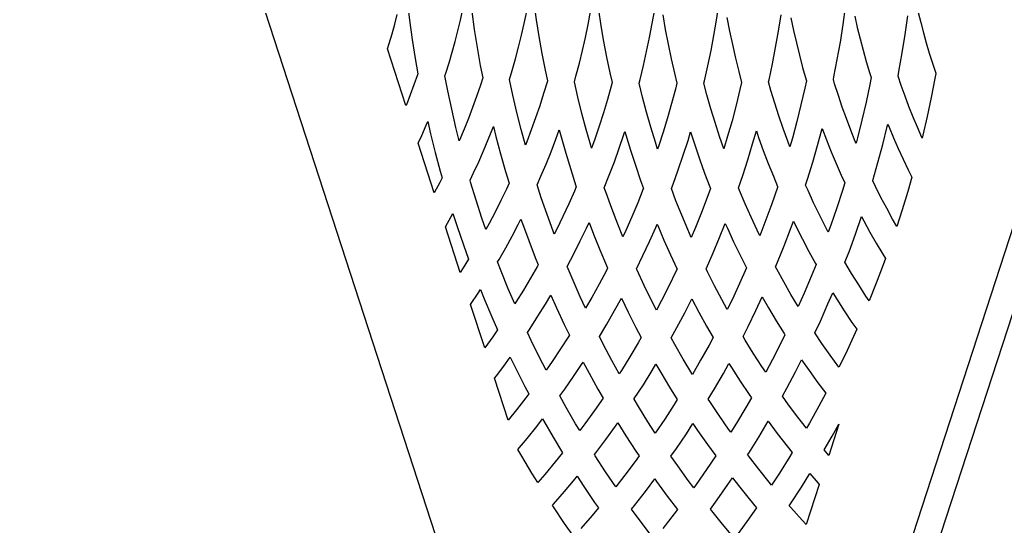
# Model space of a CAD drawing. Header units: metres. Extents: x 20 to 1108, y 20 to 485.
# Drawn here: x 20 to 132.9, y 339 to 397.1 of the extents above; entities that cross this region are included whole.
import ezdxf

# ---------------------------------------------------------------- set-up
doc = ezdxf.new("R2010")
doc.units = ezdxf.units.M

msp = doc.modelspace()

# ---------------------------------------------------------------- linework, layer by layer
for p, q in [((20, 484.652), (95, 253.826)), ((95, 253.826), (170, 484.652)), ((173.154, 484.652), (98.1544, 253.826)), ((64.4033, 399.232), (64.6719, 397.039)), ((78.9316, 399.043), (79.2012, 397.104)), ((99.8594, 397.045), (100.132, 398.793)), ((62.9814, 396.593), (63.2686, 397.7)), ((70.5215, 397.069), (70.7979, 398.308)), ((71.8018, 398.041), (72.0898, 395.978)), ((77.8135, 396.688), (78.0957, 398.053)), ((85.1377, 396.556), (85.4209, 398.048)), ((86.3125, 398.23), (86.5947, 396.419)), ((92.4893, 396.675), (92.7686, 398.295)), ((93.6855, 397.67), (93.9775, 395.987)), ((106.95, 395.794), (107.243, 397.667)), ((114.354, 396.54), (114.634, 398.542)), ((122.972, 397.941), (123.255, 396.768)), ((62.6758, 395.49), (62.9814, 396.593)), ((64.6719, 397.039), (64.9785, 394.851)), ((70.2227, 395.836), (70.5215, 397.069)), ((77.5068, 395.328), (77.8135, 396.688)), ((79.2012, 397.104), (79.5049, 395.169)), ((84.8281, 395.069), (85.1377, 396.556)), ((92.1807, 395.059), (92.4893, 396.675)), ((99.5566, 395.301), (99.8594, 397.045)), ((101.045, 397.361), (101.341, 395.808)), ((108.384, 397.305), (108.679, 395.878)), ((114.041, 394.544), (114.354, 396.54)), ((115.694, 397.497), (115.986, 396.198)), ((121.466, 395.414), (121.764, 397.54)), ((123.255, 396.768), (123.558, 395.601)), ((62.3516, 394.394), (62.6758, 395.49)), ((69.9033, 394.609), (70.2227, 395.836)), ((72.0898, 395.978), (72.4141, 393.919)), ((77.1777, 393.973), (77.5068, 395.328)), ((86.5947, 396.419), (86.9092, 394.613)), ((93.9775, 395.987), (94.2979, 394.311)), ((99.2236, 393.562), (99.5566, 395.301)), ((101.341, 395.808), (101.664, 394.258)), ((106.624, 393.927), (106.95, 395.794)), ((108.679, 395.878), (109, 394.457)), ((115.986, 396.198), (116.3, 394.904)), ((121.131, 393.294), (121.466, 395.414)), ((123.558, 395.601), (123.881, 394.438)), ((62.1514, 393.758), (62.3516, 394.394)), ((64.9785, 394.851), (65.3232, 392.668)), ((69.5615, 393.385), (69.9033, 394.609)), ((79.5049, 395.169), (79.8418, 393.239)), ((84.4932, 393.586), (84.8281, 395.069)), ((86.9092, 394.613), (87.2559, 392.814)), ((91.8438, 393.448), (92.1807, 395.059)), ((94.2979, 394.311), (94.6484, 392.639)), ((101.664, 394.258), (102.014, 392.715)), ((109, 394.457), (109.345, 393.041)), ((113.692, 392.553), (114.041, 394.544)), ((116.3, 394.904), (116.637, 393.616)), ((123.881, 394.438), (124.225, 393.28)), ((64.2646, 387.254), (62.1514, 393.758)), ((69.1992, 392.168), (69.5615, 393.385)), ((72.4141, 393.919), (72.7744, 391.866)), ((76.8242, 392.623), (77.1777, 393.973)), ((79.8418, 393.239), (80.2129, 391.317)), ((84.1318, 392.11), (84.4932, 393.586)), ((91.4795, 391.844), (91.8438, 393.448)), ((98.8594, 391.829), (99.2236, 393.562)), ((106.266, 392.065), (106.624, 393.927)), ((109.345, 393.041), (109.716, 391.631)), ((116.637, 393.616), (116.996, 392.333)), ((120.76, 391.179), (121.131, 393.294)), ((124.225, 393.28), (124.589, 392.13)), ((65.3232, 392.668), (65.6338, 390.907)), ((68.8145, 390.958), (69.1992, 392.168)), ((76.4473, 391.28), (76.8242, 392.623)), ((83.7451, 390.639), (84.1318, 392.11)), ((87.2559, 392.814), (87.6328, 391.02)), ((94.6484, 392.639), (95.0273, 390.973)), ((102.014, 392.715), (102.391, 391.178)), ((105.875, 390.209), (106.266, 392.065)), ((113.309, 390.568), (113.692, 392.553)), ((116.996, 392.333), (117.377, 391.056)), ((124.589, 392.13), (124.974, 390.985)), ((65.6338, 390.907), (65.5908, 390.779)), ((68.7246, 390.689), (68.8145, 390.958)), ((72.7744, 391.866), (73.0527, 390.428)), ((76.1426, 390.264), (76.4473, 391.28)), ((80.2129, 391.317), (80.4727, 390.085)), ((87.6328, 391.02), (87.8906, 389.891)), ((91.0869, 390.246), (91.4795, 391.844)), ((95.0273, 390.973), (95.3086, 389.83)), ((98.4658, 390.103), (98.8594, 391.829)), ((102.391, 391.178), (102.728, 389.902)), ((109.716, 391.631), (110.11, 390.228)), ((117.377, 391.056), (117.565, 390.464)), ((120.656, 390.647), (120.76, 391.179)), ((124.984, 390.954), (124.883, 390.378)), ((124.974, 390.985), (124.984, 390.954)), ((65.5908, 390.779), (65.1826, 389.631)), ((69.0615, 388.946), (68.7246, 390.689)), ((73.0527, 390.428), (72.7861, 389.59)), ((76.5244, 388.454), (76.1426, 390.264)), ((80.4639, 390.052), (80.041, 388.646)), ((80.4727, 390.085), (80.4639, 390.052)), ((83.5605, 389.986), (83.7451, 390.639)), ((83.9658, 388.215), (83.5605, 389.986)), ((87.8906, 389.891), (87.7822, 389.482)), ((90.9805, 389.843), (91.0869, 390.246)), ((91.3789, 388.227), (90.9805, 389.843)), ((95.3086, 389.83), (95.1436, 389.158)), ((98.4004, 389.838), (98.4658, 390.103)), ((98.7568, 388.489), (98.4004, 389.838)), ((102.728, 389.902), (102.541, 389.086)), ((105.82, 389.97), (105.875, 390.209)), ((106.094, 389), (105.82, 389.97)), ((110.146, 390.11), (109.968, 389.265)), ((110.11, 390.228), (110.146, 390.11)), ((113.239, 390.238), (113.309, 390.568)), ((113.383, 389.758), (113.239, 390.238)), ((113.811, 388.418), (113.383, 389.758)), ((117.417, 389.694), (116.982, 387.645)), ((117.565, 390.464), (117.417, 389.694)), ((121.026, 389.548), (120.656, 390.647)), ((124.883, 390.378), (124.46, 388.197)), ((65.1826, 389.631), (64.7549, 388.49)), ((69.5098, 386.835), (69.0615, 388.946)), ((72.7861, 389.59), (72.3564, 388.317)), ((80.041, 388.646), (79.5938, 387.246)), ((87.7822, 389.482), (87.3486, 387.947)), ((95.1436, 389.158), (94.7031, 387.496)), ((102.541, 389.086), (102.099, 387.295)), ((106.535, 387.533), (106.094, 389)), ((109.968, 389.265), (109.527, 387.345)), ((121.456, 388.341), (121.026, 389.548)), ((64.7549, 388.49), (64.3066, 387.356)), ((72.3564, 388.317), (71.9043, 387.051)), ((76.9805, 386.474), (76.5244, 388.454)), ((84.4238, 386.363), (83.9658, 388.215)), ((87.3486, 387.947), (86.8887, 386.421)), ((91.8359, 386.504), (91.3789, 388.227)), ((94.7031, 387.496), (94.2344, 385.842)), ((99.208, 386.895), (98.7568, 388.489)), ((107.002, 386.074), (106.535, 387.533)), ((114.261, 387.086), (113.811, 388.418)), ((116.982, 387.645), (116.513, 385.603)), ((121.907, 387.142), (121.456, 388.341)), ((124.46, 388.197), (123.998, 386.026)), ((64.3066, 387.356), (64.2646, 387.254)), ((69.9941, 384.732), (69.5098, 386.835)), ((71.9043, 387.051), (71.4307, 385.793)), ((77.4697, 384.5), (76.9805, 386.474)), ((79.5938, 387.246), (79.1221, 385.855)), ((84.915, 384.52), (84.4238, 386.363)), ((86.8887, 386.421), (86.4014, 384.902)), ((92.3232, 384.789), (91.8359, 386.504)), ((99.6875, 385.308), (99.208, 386.895)), ((102.099, 387.295), (101.625, 385.512)), ((109.527, 387.345), (109.053, 385.432)), ((114.734, 385.761), (114.261, 387.086)), ((122.38, 385.949), (121.907, 387.142)), ((66.5791, 385.01), (66.7549, 385.431)), ((66.7549, 385.431), (67.083, 384.005)), ((71.4307, 385.793), (70.9346, 384.542)), ((79.1221, 385.855), (78.626, 384.471)), ((94.2344, 385.842), (93.7363, 384.195)), ((100.194, 383.731), (99.6875, 385.308)), ((101.625, 385.512), (101.12, 383.737)), ((107.495, 384.623), (107.002, 386.074)), ((109.053, 385.432), (108.546, 383.527)), ((115.231, 384.444), (114.734, 385.761)), ((116.513, 385.603), (116.008, 383.569)), ((122.873, 384.766), (122.38, 385.949)), ((123.998, 386.026), (123.499, 383.861)), ((66.0693, 383.844), (66.5791, 385.01)), ((67.083, 384.005), (67.6172, 381.861)), ((70.374, 383.204), (69.9941, 384.732)), ((70.9346, 384.542), (70.416, 383.302)), ((73.6953, 383.37), (74.2119, 384.669)), ((74.2119, 384.669), (74.2871, 384.869)), ((74.2871, 384.869), (74.5723, 383.724)), ((77.9492, 382.702), (77.4697, 384.5)), ((78.626, 384.471), (78.1064, 383.096)), ((81.4268, 383.396), (81.8193, 384.488)), ((81.8193, 384.488), (82.0312, 383.693)), ((85.4375, 382.685), (84.915, 384.52)), ((86.4014, 384.902), (85.8877, 383.392)), ((89.2383, 383.926), (89.3506, 384.277)), ((89.3506, 384.277), (89.4541, 383.912)), ((92.8398, 383.083), (92.3232, 384.789)), ((93.7363, 384.195), (93.209, 382.559)), ((96.5889, 383.269), (96.8818, 384.235)), ((96.8818, 384.235), (97.3584, 382.753)), ((103.988, 382.861), (104.416, 384.361)), ((104.416, 384.361), (104.676, 383.598)), ((108.013, 383.181), (107.495, 384.623)), ((111.43, 382.7), (111.948, 384.648)), ((111.948, 384.648), (112.45, 383.32)), ((115.752, 383.137), (115.231, 384.444)), ((118.905, 382.791), (119.424, 384.877)), ((119.424, 384.877), (119.48, 385.123)), ((119.48, 385.123), (119.618, 384.777)), ((119.618, 384.777), (120.132, 383.545)), ((123.387, 383.591), (122.873, 384.766)), ((65.6621, 382.952), (66.0693, 383.844)), ((67.5137, 377.254), (65.6621, 382.952)), ((70.416, 383.302), (70.374, 383.204)), ((73.1562, 382.081), (73.6953, 383.37)), ((74.5723, 383.724), (75.1104, 381.708)), ((78.1064, 383.096), (77.9492, 382.702)), ((80.8877, 381.972), (81.4268, 383.396)), ((82.0312, 383.693), (82.5684, 381.808)), ((85.8877, 383.392), (85.5273, 382.39)), ((88.707, 382.365), (89.2383, 383.926)), ((89.4541, 383.912), (89.9873, 382.156)), ((93.1064, 382.256), (92.8398, 383.083)), ((96.0459, 381.581), (96.5889, 383.269)), ((100.683, 382.297), (100.194, 383.731)), ((101.12, 383.737), (100.683, 382.297)), ((104.676, 383.598), (105.212, 382.106)), ((108.261, 382.527), (108.013, 383.181)), ((108.546, 383.527), (108.261, 382.527)), ((112.45, 383.32), (112.99, 381.963)), ((115.838, 382.932), (115.752, 383.137)), ((116.008, 383.569), (115.838, 382.932)), ((120.132, 383.545), (120.668, 382.322)), ((123.416, 383.526), (123.387, 383.591)), ((123.499, 383.861), (123.416, 383.526)), ((67.6172, 381.861), (68.1885, 379.724)), ((72.5947, 380.801), (73.1562, 382.081)), ((80.3232, 380.558), (80.8877, 381.972)), ((82.5684, 381.808), (83.1396, 379.932)), ((85.5273, 382.39), (85.4375, 382.685)), ((88.1484, 380.816), (88.707, 382.365)), ((89.9873, 382.156), (90.5508, 380.409)), ((93.209, 382.559), (93.1064, 382.256)), ((97.3584, 382.753), (97.9102, 381.135)), ((103.437, 381.043), (103.988, 382.861)), ((105.212, 382.106), (105.774, 380.623)), ((110.874, 380.754), (111.43, 382.7)), ((112.99, 381.963), (113.555, 380.616)), ((118.351, 380.717), (118.905, 382.791)), ((120.668, 382.322), (121.225, 381.109)), ((72.0117, 379.53), (72.5947, 380.801)), ((75.1104, 381.708), (75.6836, 379.702)), ((87.5635, 379.275), (88.1484, 380.816)), ((95.4727, 379.903), (96.0459, 381.581)), ((97.9102, 381.135), (98.4902, 379.526)), ((102.854, 379.237), (103.437, 381.043)), ((105.774, 380.623), (106.363, 379.151)), ((110.284, 378.819), (110.874, 380.754)), ((117.76, 378.65), (118.351, 380.717)), ((121.225, 381.109), (121.803, 379.904)), ((68.1885, 379.724), (68.4033, 378.976)), ((71.6064, 378.688), (72.0117, 379.53)), ((75.6836, 379.702), (76.0938, 378.357)), ((79.7344, 379.152), (80.3232, 380.558)), ((83.1396, 379.932), (83.7422, 378.066)), ((90.5508, 380.409), (91.1445, 378.671)), ((94.8701, 378.236), (95.4727, 379.903)), ((98.4902, 379.526), (99.0986, 377.927)), ((113.555, 380.616), (114.142, 379.279)), ((121.803, 379.904), (122.238, 379.035)), ((68.1279, 378.429), (67.5137, 377.254)), ((68.4033, 378.976), (68.1279, 378.429)), ((71.667, 378.475), (71.6064, 378.688)), ((72.2969, 376.408), (71.667, 378.475)), ((79.2979, 378.16), (79.7344, 379.152)), ((86.9902, 377.842), (87.5635, 379.275)), ((91.1445, 378.671), (91.4766, 377.752)), ((102.37, 377.825), (102.854, 379.237)), ((106.363, 379.151), (106.857, 377.973)), ((110.061, 378.128), (110.284, 378.819)), ((114.142, 379.279), (114.547, 378.4)), ((114.547, 378.4), (114.279, 377.522)), ((117.754, 378.634), (117.76, 378.65)), ((118.061, 377.997), (117.754, 378.634)), ((122.238, 379.035), (121.775, 377.421)), ((75.7861, 377.69), (75.1475, 376.362)), ((76.0938, 378.357), (75.7861, 377.69)), ((79.7715, 376.697), (79.2979, 378.16)), ((83.5713, 377.444), (82.9268, 375.983)), ((83.7822, 377.948), (83.5713, 377.444)), ((83.7422, 378.066), (83.7822, 377.948)), ((87.1973, 377.236), (86.9902, 377.842)), ((87.8477, 375.44), (87.1973, 377.236)), ((91.457, 377.701), (90.8174, 376.103)), ((91.4766, 377.752), (91.457, 377.701)), ((94.6787, 377.733), (94.8701, 378.236)), ((95.2051, 376.353), (94.6787, 377.733)), ((99.165, 377.763), (98.791, 376.731)), ((99.0986, 377.927), (99.165, 377.763)), ((102.497, 377.51), (102.37, 377.825)), ((103.14, 375.98), (102.497, 377.51)), ((106.824, 377.869), (106.186, 376.004)), ((106.857, 377.973), (106.824, 377.869)), ((110.336, 377.504), (110.061, 378.128)), ((110.978, 376.111), (110.336, 377.504)), ((114.279, 377.522), (113.633, 375.526)), ((118.693, 376.737), (118.061, 377.997)), ((121.775, 377.421), (121.127, 375.296)), ((72.9639, 374.354), (72.2969, 376.408)), ((75.1475, 376.362), (74.4854, 375.047)), ((80.4316, 374.773), (79.7715, 376.697)), ((90.8174, 376.103), (90.1484, 374.516)), ((95.8691, 374.696), (95.2051, 376.353)), ((98.791, 376.731), (98.1328, 375.004)), ((111.645, 374.729), (110.978, 376.111)), ((119.349, 375.489), (118.693, 376.737)), ((74.4854, 375.047), (73.8008, 373.744)), ((82.9268, 375.983), (82.2578, 374.532)), ((88.5293, 373.655), (87.8477, 375.44)), ((98.1328, 375.004), (97.4443, 373.289)), ((103.811, 374.461), (103.14, 375.98)), ((106.186, 376.004), (105.514, 374.15)), ((113.633, 375.526), (112.951, 373.541)), ((120.025, 374.252), (119.349, 375.489)), ((121.127, 375.296), (120.511, 373.401)), ((68.7773, 373.363), (69.4551, 374.553)), ((69.4551, 374.553), (69.6377, 374.886)), ((69.6377, 374.886), (70.127, 373.376)), ((73.415, 373.04), (72.9639, 374.354)), ((77.1348, 373.64), (77.4404, 374.247)), ((77.4404, 374.247), (77.6133, 373.746)), ((81.126, 372.86), (80.4316, 374.773)), ((82.2578, 374.532), (81.5625, 373.095)), ((84.9541, 373.218), (85.2451, 373.847)), ((85.2451, 373.847), (85.7471, 372.531)), ((90.1484, 374.516), (89.4521, 372.941)), ((96.5625, 373.052), (95.8691, 374.696)), ((104.507, 372.954), (103.811, 374.461)), ((105.514, 374.15), (104.813, 372.319)), ((108.314, 373.074), (108.656, 374.02)), ((108.656, 374.02), (108.972, 373.366)), ((112.336, 373.358), (111.645, 374.729)), ((115.771, 372.516), (116.463, 374.532)), ((116.463, 374.532), (116.725, 374.035)), ((116.725, 374.035), (117.427, 372.752)), ((120.511, 373.401), (120.025, 374.252)), ((70.4854, 368.109), (68.7773, 373.363)), ((70.127, 373.376), (70.8467, 371.284)), ((73.8008, 373.744), (73.415, 373.04)), ((76.4238, 372.289), (77.1348, 373.64)), ((77.6133, 373.746), (78.3252, 371.784)), ((81.2637, 372.5), (81.126, 372.86)), ((81.5625, 373.095), (81.2637, 372.5)), ((84.2354, 371.733), (84.9541, 373.218)), ((89.1123, 372.204), (88.5293, 373.655)), ((89.4521, 372.941), (89.1123, 372.204)), ((92.1719, 371.672), (92.8896, 373.295)), ((92.8896, 373.295), (93.0479, 373.672)), ((93.0479, 373.672), (93.1074, 373.525)), ((93.1074, 373.525), (93.8223, 371.831)), ((96.9629, 372.148), (96.5625, 373.052)), ((97.4443, 373.289), (96.9629, 372.148)), ((100.206, 372.117), (100.854, 373.731)), ((100.854, 373.731), (101.091, 373.194)), ((101.091, 373.194), (101.811, 371.64)), ((104.813, 372.319), (104.507, 372.954)), ((107.591, 371.184), (108.314, 373.074)), ((108.972, 373.366), (109.688, 371.949)), ((112.66, 372.741), (112.336, 373.358)), ((112.951, 373.541), (112.66, 372.741)), ((117.427, 372.752), (118.152, 371.483)), ((75.6904, 370.952), (76.4238, 372.289)), ((78.3252, 371.784), (79.0713, 369.834)), ((83.4912, 370.26), (84.2354, 371.733)), ((85.7471, 372.531), (86.4805, 370.71)), ((91.4258, 370.062), (92.1719, 371.672)), ((93.8223, 371.831), (94.5654, 370.151)), ((99.4668, 370.367), (100.206, 372.117)), ((101.811, 371.64), (102.557, 370.098)), ((109.688, 371.949), (110.427, 370.544)), ((115.036, 370.494), (115.771, 372.516)), ((70.8467, 371.284), (71.4443, 369.641)), ((74.9336, 369.627), (75.6904, 370.952)), ((86.4805, 370.71), (87.2441, 368.902)), ((106.834, 369.305), (107.591, 371.184)), ((110.427, 370.544), (111.191, 369.152)), ((114.572, 369.284), (115.036, 370.494)), ((118.152, 371.483), (118.899, 370.225)), ((71.4443, 369.641), (70.834, 368.652)), ((74.7637, 369.342), (74.9336, 369.627)), ((75.1777, 368.262), (74.7637, 369.342)), ((79.0713, 369.834), (79.4082, 368.999)), ((82.7256, 368.807), (83.4912, 370.26)), ((90.6875, 368.538), (91.4258, 370.062)), ((94.5654, 370.151), (95.3311, 368.501)), ((98.6973, 368.629), (99.4668, 370.367)), ((102.557, 370.098), (103.295, 368.639)), ((118.899, 370.225), (119.219, 369.708)), ((119.219, 369.708), (118.957, 368.989)), ((70.834, 368.652), (70.4854, 368.109)), ((75.9863, 366.256), (75.1777, 368.262)), ((79.3281, 368.853), (78.5342, 367.464)), ((79.4082, 368.999), (79.3281, 368.853)), ((83.4072, 367.194), (82.7256, 368.807)), ((87.2002, 368.287), (86.3945, 366.764)), ((87.3691, 368.621), (87.2002, 368.287)), ((87.2441, 368.902), (87.3691, 368.621)), ((90.7598, 368.375), (90.6875, 368.538)), ((91.5645, 366.643), (90.7598, 368.375)), ((95.2002, 368.221), (94.3936, 366.557)), ((95.3311, 368.501), (95.2002, 368.221)), ((98.6504, 368.529), (98.6973, 368.629)), ((98.8145, 368.192), (98.6504, 368.529)), ((103.295, 368.639), (102.503, 366.855)), ((106.611, 368.778), (106.834, 369.305)), ((106.754, 368.509), (106.611, 368.778)), ((107.555, 367.053), (106.754, 368.509)), ((111.256, 369.041), (110.7, 367.663)), ((111.191, 369.152), (111.256, 369.041)), ((115.338, 367.998), (114.572, 369.284)), ((118.957, 368.989), (118.16, 366.912)), ((78.5342, 367.464), (77.7148, 366.091)), ((84.2344, 365.332), (83.4072, 367.194)), ((99.6211, 366.598), (98.8145, 368.192)), ((110.7, 367.663), (109.881, 365.731)), ((116.146, 366.692), (115.338, 367.998)), ((72.5244, 365.735), (72.793, 366.152)), ((72.793, 366.152), (73.2246, 365.084)), ((76.7275, 364.506), (75.9863, 366.256)), ((77.7148, 366.091), (76.8721, 364.731)), ((86.3945, 366.764), (85.5635, 365.252)), ((92.3994, 364.922), (91.5645, 366.643)), ((94.3936, 366.557), (93.5566, 364.907)), ((100.456, 365.018), (99.6211, 366.598)), ((102.503, 366.855), (101.672, 365.064)), ((108.381, 365.611), (107.555, 367.053)), ((116.979, 365.399), (116.146, 366.692)), ((118.16, 366.912), (117.334, 364.866)), ((71.6758, 364.464), (72.5244, 365.735)), ((73.2246, 365.084), (74.0898, 363.045)), ((80.2598, 364.5), (80.8682, 365.522)), ((80.8682, 365.522), (81.5146, 364.066)), ((84.8496, 364.009), (84.2344, 365.332)), ((85.5635, 365.252), (84.8496, 364.009)), ((88.1611, 363.752), (88.9434, 365.171)), ((88.9434, 365.171), (89.7266, 363.561)), ((92.9697, 363.797), (92.3994, 364.922)), ((93.5566, 364.907), (92.9697, 363.797)), ((96.2061, 363.498), (97.0186, 365.102)), ((97.0186, 365.102), (97.833, 363.564)), ((101.09, 363.867), (100.456, 365.018)), ((101.672, 365.064), (101.09, 363.867)), ((104.368, 363.748), (105.095, 365.312)), ((105.095, 365.312), (105.809, 364.066)), ((109.21, 364.22), (108.381, 365.611)), ((109.881, 365.731), (109.21, 364.22)), ((112.622, 364.511), (113.17, 365.803)), ((113.17, 365.803), (113.631, 365.058)), ((113.631, 365.058), (114.491, 363.722)), ((117.334, 364.866), (116.979, 365.399)), ((71.6709, 364.457), (71.6758, 364.464)), ((73.29, 359.475), (71.6709, 364.457)), ((76.8721, 364.731), (76.7275, 364.506)), ((79.3887, 363.097), (80.2598, 364.5)), ((81.5146, 364.066), (82.3965, 362.17)), ((87.2764, 362.211), (88.1611, 363.752)), ((103.481, 361.927), (104.368, 363.748)), ((105.809, 364.066), (106.688, 362.594)), ((111.748, 362.543), (112.622, 364.511)), ((114.491, 363.722), (115.375, 362.4)), ((74.0898, 363.045), (74.7588, 361.54)), ((78.4932, 361.708), (79.3887, 363.097)), ((89.7266, 363.561), (90.6152, 361.809)), ((95.3164, 361.818), (96.2061, 363.498)), ((97.833, 363.564), (98.7207, 361.952)), ((106.688, 362.594), (107.592, 361.137)), ((74.7588, 361.54), (74.2031, 360.74)), ((78.1904, 361.255), (78.4932, 361.708)), ((82.3965, 362.17), (82.9941, 360.944)), ((86.4248, 360.785), (87.2764, 362.211)), ((90.6152, 361.809), (91.2266, 360.656)), ((94.6572, 360.624), (95.3164, 361.818)), ((98.7207, 361.952), (99.459, 360.667)), ((102.891, 360.763), (103.481, 361.927)), ((111.123, 361.202), (111.748, 362.543)), ((115.375, 362.4), (115.927, 361.606)), ((115.927, 361.606), (115.555, 360.769)), ((74.2031, 360.74), (73.29, 359.475)), ((78.6211, 360.329), (78.1904, 361.255)), ((79.5684, 358.385), (78.6211, 360.329)), ((82.9111, 360.81), (81.9756, 359.36)), ((82.9941, 360.944), (82.9111, 360.81)), ((86.9072, 359.837), (86.4248, 360.785)), ((91.2266, 360.656), (90.877, 360.049)), ((95.084, 359.853), (94.6572, 360.624)), ((99.459, 360.667), (98.9893, 359.781)), ((103.126, 360.367), (102.891, 360.763)), ((104.069, 358.849), (103.126, 360.367)), ((107.692, 360.982), (107.224, 360.02)), ((107.592, 361.137), (107.692, 360.982)), ((111.935, 359.99), (111.123, 361.202)), ((115.555, 360.769), (114.614, 358.751)), ((81.9756, 359.36), (81.0137, 357.926)), ((87.8623, 358.036), (86.9072, 359.837)), ((90.877, 360.049), (89.9268, 358.459)), ((96.0371, 358.194), (95.084, 359.853)), ((98.9893, 359.781), (98.0342, 358.053)), ((107.224, 360.02), (106.271, 358.147)), ((112.885, 358.624), (111.935, 359.99)), ((75.6631, 357.637), (76.2197, 358.409)), ((76.2197, 358.409), (76.8955, 357.023)), ((80.3145, 356.919), (79.5684, 358.385)), ((88.7051, 356.511), (87.8623, 358.036)), ((89.9268, 358.459), (88.9492, 356.889)), ((97.0205, 356.553), (96.0371, 358.194)), ((98.0342, 358.053), (97.0986, 356.427)), ((105.04, 357.347), (104.069, 358.849)), ((106.271, 358.147), (105.49, 356.676)), ((108.92, 356.738), (109.605, 358.085)), ((109.605, 358.085), (110.457, 356.861)), ((113.858, 357.276), (112.885, 358.624)), ((114.614, 358.751), (113.88, 357.245)), ((74.6719, 356.313), (75.6631, 357.637)), ((76.8955, 357.023), (77.9014, 355.049)), ((81.0137, 357.926), (80.3145, 356.919)), ((83.4717, 356.205), (84.4619, 357.682)), ((84.4619, 357.682), (84.5674, 357.846)), ((84.5674, 357.846), (85.2383, 356.582)), ((92.4707, 356.87), (92.9131, 357.61)), ((92.9131, 357.61), (93.4658, 356.649)), ((100.632, 356.553), (101.26, 357.688)), ((101.26, 357.688), (101.554, 357.214)), ((101.554, 357.214), (102.553, 355.668)), ((105.49, 356.676), (105.04, 357.347)), ((113.88, 357.245), (113.858, 357.276)), ((74.4219, 355.99), (74.6719, 356.313)), ((75.9814, 351.194), (74.4219, 355.99)), ((82.4551, 354.745), (83.4717, 356.205)), ((85.2383, 356.582), (86.25, 354.752)), ((88.9492, 356.889), (88.7051, 356.511)), ((91.4658, 355.254), (92.4707, 356.87)), ((93.4658, 356.649), (94.4756, 354.962)), ((97.0986, 356.427), (97.0205, 356.553)), ((99.6201, 354.794), (100.632, 356.553)), ((107.91, 354.836), (108.92, 356.738)), ((110.457, 356.861), (111.462, 355.471)), ((77.9014, 355.049), (78.3457, 354.212)), ((81.8887, 353.961), (82.4551, 354.745)), ((86.25, 354.752), (86.8516, 353.709)), ((90.4316, 353.655), (91.4658, 355.254)), ((94.4756, 354.962), (95.3535, 353.554)), ((98.8975, 353.588), (99.6201, 354.794)), ((102.553, 355.668), (103.579, 354.141)), ((107.402, 353.918), (107.91, 354.836)), ((111.462, 355.471), (112.363, 354.267)), ((77.9814, 353.727), (76.9219, 352.362)), ((78.3457, 354.212), (77.9814, 353.727)), ((82.6133, 352.652), (81.8887, 353.961)), ((86.8516, 353.709), (85.8525, 352.277)), ((90.3955, 353.603), (90.4316, 353.655)), ((90.9141, 352.736), (90.3955, 353.603)), ((95.3535, 353.554), (94.9883, 352.967)), ((99.0713, 353.32), (98.8975, 353.588)), ((103.858, 353.739), (103.22, 352.631)), ((103.579, 354.141), (103.858, 353.739)), ((108.107, 352.943), (107.402, 353.918)), ((112.363, 354.267), (111.584, 352.801)), ((83.6943, 350.777), (82.6133, 352.652)), ((91.9932, 351.005), (90.9141, 352.736)), ((94.9883, 352.967), (93.9131, 351.308)), ((100.139, 351.732), (99.0713, 353.32)), ((103.22, 352.631), (102.139, 350.829)), ((109.182, 351.511), (108.107, 352.943)), ((111.584, 352.801), (110.505, 350.853)), ((76.9219, 352.362), (75.9814, 351.194)), ((79.2529, 350.475), (79.917, 351.328)), ((79.917, 351.328), (80.0146, 351.152)), ((85.8525, 352.277), (84.7676, 350.776)), ((93.9131, 351.308), (92.8359, 349.704)), ((101.234, 350.16), (100.139, 351.732)), ((110.159, 350.253), (109.182, 351.511)), ((78.1367, 349.088), (79.2529, 350.475)), ((80.0146, 351.152), (81.123, 349.233)), ((84.1719, 349.983), (83.6943, 350.777)), ((84.7676, 350.776), (84.1719, 349.983)), ((87.1631, 348.971), (88.2803, 350.514)), ((88.2803, 350.514), (88.5361, 350.88)), ((88.5361, 350.88), (89.4766, 349.372)), ((92.8359, 349.704), (91.9932, 351.005)), ((96.4004, 349.629), (97.1543, 350.793)), ((97.1543, 350.793), (97.6816, 350.011)), ((101.496, 349.8), (101.234, 350.16)), ((102.139, 350.829), (101.496, 349.8)), ((104.683, 349.239), (105.773, 351.056)), ((105.773, 351.056), (106.817, 349.663)), ((110.505, 350.853), (110.159, 350.253)), ((113.871, 350.738), (112.705, 347.151)), ((113.103, 349.353), (113.871, 350.738)), ((77.085, 347.827), (78.1367, 349.088)), ((81.123, 349.233), (82.2002, 347.438)), ((89.4766, 349.372), (90.6152, 347.616)), ((95.2676, 347.945), (96.4004, 349.629)), ((97.6816, 350.011), (98.8076, 348.398)), ((103.542, 347.411), (104.683, 349.239)), ((106.817, 349.663), (107.949, 348.208)), ((112.187, 347.766), (113.103, 349.353)), ((86.0195, 347.446), (87.1631, 348.971)), ((94.6338, 347.038), (95.2676, 347.945)), ((98.8076, 348.398), (99.7539, 347.091)), ((107.949, 348.208), (108.53, 347.488)), ((77.5225, 347.069), (77.085, 347.827)), ((78.7021, 345.106), (77.5225, 347.069)), ((82.2002, 347.438), (81.3535, 346.389)), ((85.8574, 347.239), (86.0195, 347.446)), ((85.9541, 347.084), (85.8574, 347.239)), ((87.1328, 345.268), (85.9541, 347.084)), ((90.9775, 347.078), (90.5176, 346.443)), ((90.6152, 347.616), (90.9775, 347.078)), ((95.4102, 345.929), (94.6338, 347.038)), ((99.7539, 347.091), (98.708, 345.536)), ((103.41, 347.207), (103.542, 347.411)), ((103.508, 347.077), (103.41, 347.207)), ((104.685, 345.566), (103.508, 347.077)), ((108.245, 347.014), (107.064, 345.123)), ((108.53, 347.488), (108.245, 347.014)), ((112.552, 347.327), (112.187, 347.766)), ((112.705, 347.151), (112.552, 347.327)), ((81.3535, 346.389), (80.165, 344.966)), ((90.5176, 346.443), (89.3291, 344.861)), ((96.6074, 344.277), (95.4102, 345.929)), ((79.3662, 344.043), (78.7021, 345.106)), ((80.165, 344.966), (79.3662, 344.043)), ((83.6523, 344.46), (83.8896, 344.755)), ((83.8896, 344.755), (84.6455, 343.591)), ((88.2988, 343.538), (87.1328, 345.268)), ((89.3291, 344.861), (88.2988, 343.538)), ((98.708, 345.536), (97.5029, 343.813)), ((101.165, 343.816), (101.666, 344.56)), ((101.666, 344.56), (102.354, 343.678)), ((105.889, 344.074), (104.685, 345.566)), ((107.064, 345.123), (106.167, 343.741)), ((109.581, 343.489), (110.556, 345.051)), ((110.556, 345.051), (111.494, 343.966)), ((82.4297, 342.997), (83.6523, 344.46)), ((84.6455, 343.591), (85.8857, 341.75)), ((91.6934, 343.015), (92.7783, 344.457)), ((92.7783, 344.457), (92.9824, 344.165)), ((92.9824, 344.165), (94.2119, 342.471)), ((97.2344, 343.443), (96.6074, 344.277)), ((97.5029, 343.813), (97.2344, 343.443)), ((99.9297, 342.05), (101.165, 343.816)), ((102.354, 343.678), (103.59, 342.147)), ((106.167, 343.741), (105.889, 344.074)), ((108.339, 341.577), (109.581, 343.489)), ((111.624, 343.821), (110.128, 339.218)), ((111.494, 343.966), (111.624, 343.821)), ((81.1807, 341.557), (82.4297, 342.997)), ((90.4443, 341.412), (91.6934, 343.015)), ((94.2119, 342.471), (95.375, 340.924)), ((81.0527, 341.413), (81.1807, 341.557)), ((81.1641, 341.241), (81.0527, 341.413)), ((82.4453, 339.342), (81.1641, 341.241)), ((86.3301, 341.115), (85.5996, 340.242)), ((85.8857, 341.75), (86.3301, 341.115)), ((90.1006, 340.986), (90.4443, 341.412)), ((99.1445, 340.967), (99.9297, 342.05)), ((104.425, 341.149), (103.328, 339.58)), ((103.59, 342.147), (104.425, 341.149)), ((108.193, 341.362), (108.339, 341.577)), ((108.373, 341.155), (108.193, 341.362)), ((109.653, 339.729), (108.373, 341.155)), ((85.5996, 340.242), (84.3027, 338.746)), ((90.8574, 339.944), (90.1006, 340.986)), ((95.0029, 340.429), (93.708, 338.77)), ((95.375, 340.924), (95.0029, 340.429)), ((100.373, 339.446), (99.1445, 340.967)), ((83.4932, 337.846), (82.4453, 339.342)), ((92.1602, 338.211), (90.8574, 339.944)), ((101.684, 337.88), (100.373, 339.446)), ((103.328, 339.58), (102.018, 337.777)), ((110.128, 339.218), (109.653, 339.729))]:
    msp.add_line(p, q)

doc.saveas('drawing.dxf')
